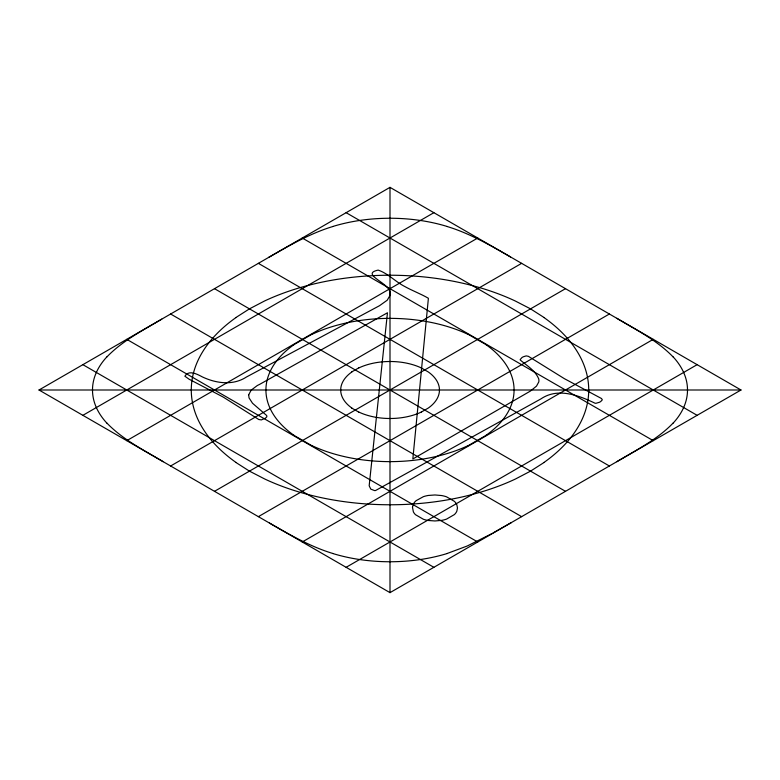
<?xml version="1.0" encoding="UTF-8"?>
<svg xmlns="http://www.w3.org/2000/svg" width="780" height="780" viewBox="0 0 780 780"><rect width="100%" height="100%" fill="white"/><g stroke="black" fill="none" stroke-linecap="round" stroke-linejoin="round"><path stroke-width="1.17" d="M106.87 356.957C122.401 340.782 142.672 330.515 161.733 319.147M673.13 423.043C657.189 439.618 636.324 450.021 616.804 461.702M235.823 317.577L249.464 308.86L264.556 300.982A198.422 114.553 0 0 1 515.365 301.041L530.536 308.86L544.177 317.577M293.728 344.779L311.678 334.415M351.644 371.982L358.79 367.858M486.272 435.22L468.322 445.585M544.177 462.423L530.536 471.139L515.443 479.017A198.422 114.553 0 0 1 264.635 478.959L249.464 471.139L235.823 462.423M39 390L390 187.356L741 390L390 592.644L39 390L741 390M82.875 415.331L433.875 212.686M126.75 440.661L477.75 238.017M170.625 465.991L521.625 263.348M214.5 491.322L565.5 288.678M258.375 516.652L609.375 314.008M302.25 541.983L653.25 339.339M346.125 567.313L697.125 364.669M268.554 257.468C289.175 245.651 309.884 233.464 332.767 226.541M511.446 522.532L493.028 532.984M491.459 533.851L467.24 545.99L447.232 553.459M421.21 412.142L428.356 408.018A49.364 28.499 0 0 0 428.337 371.992L421.21 367.858M447.232 226.541C469.765 233.357 490.22 245.3 510.529 256.942M332.767 553.459C310.235 546.643 289.78 534.7 269.471 523.058M468.322 334.415L486.272 344.779M358.79 412.142L351.644 408.018M311.678 445.585L293.728 435.22M346.125 212.686L697.125 415.331M302.25 238.017L653.25 440.661M258.375 263.348L609.375 465.991M214.5 288.678L565.5 491.322M170.625 314.008L521.625 516.652M126.75 339.339L477.75 541.983M82.875 364.669L433.875 567.313M616.804 318.298C636.324 329.979 657.189 340.382 673.13 356.957M163.195 461.702C143.676 450.031 122.811 439.618 106.87 423.043M390 187.356L390 592.644M332.738 226.502A121.807 70.327 0 0 1 447.262 226.502M673.198 356.938A121.807 70.327 0 0 1 673.198 423.062M447.262 553.498A121.807 70.327 0 0 1 332.738 553.498M106.802 423.062A121.807 70.327 0 0 1 106.802 356.938M421.258 412.094A49.364 28.499 0 0 1 358.888 412.094M351.809 408.008A49.364 28.499 0 0 1 351.809 371.992M358.888 367.906A49.364 28.499 0 0 1 421.258 367.906M486.213 344.809A123.893 71.526 0 0 1 486.213 435.191M468.283 445.546A123.893 71.526 0 0 1 311.717 445.546M293.787 435.191A123.893 71.526 0 0 1 293.787 344.809M311.717 334.454A123.893 71.526 0 0 1 468.283 334.454M544.089 317.616A198.422 114.553 0 0 1 544.089 462.384M235.911 462.384A198.422 114.553 0 0 1 235.911 317.616M248.703 394.768L249.034 397.888L252.525 403.25L266.692 415.535L266.877 416.735L265.57 418.08L261.388 419.903L258.794 419.513L223.051 396.981L189.101 379.207L184.87 376.204C188.828 369.496 197.467 374.312 202.4 376.935C216.197 383.438 232.937 385.788 246.382 377.052L379.548 305.682L387.221 300.202L389.99 295.483A17.95 10.364 0 0 0 389.99 293.144C390.829 283.433 359.444 274.111 378.144 270.104C387.962 273.351 395.509 281.824 404.8 286.523A121.144 69.937 0 0 0 410.602 289.517L422.009 294.889A130.328 75.241 0 0 1 425.773 296.819L428.395 298.272L412.844 458.971L530.351 391.102L536.513 386.11L538.756 381.985A19.237 11.105 0 0 0 538.639 378.7C535.197 370.441 526.89 365.683 520.377 360.116A2.837 1.638 0 0 1 520.221 359.522L521.995 357.523A15.746 9.097 0 0 1 523.331 356.782L526.188 355.894L528.411 356.333L564.428 378.7L601.546 398.551L602.306 399.838L600.766 401.485A15.746 9.097 0 0 1 599.479 402.256L596.017 403.279A2.837 1.638 0 0 1 594.994 403.192C578.448 395.323 557.934 387.338 540.959 398.873L375.609 490.503A2.945 1.696 0 0 1 374.498 490.561L370.783 489.119L369.174 485.755L387.465 312.77L259.34 384.53A23.537 13.591 0 0 0 257.156 385.632L251.15 390.166L248.703 394.768M412.474 507.283L413.371 511.856A21.06 12.158 0 0 0 415.535 514.732L423.365 519.246A20.456 11.807 0 0 0 428.298 520.484L434.957 520.962L441.616 520.387A21.43 12.373 0 0 0 446.55 519.109L454.379 514.585A20.855 12.041 0 0 0 456.836 511.163L457.47 507.965L456.836 504.767A20.855 12.041 0 0 0 454.379 501.345L446.55 496.831A21.43 12.373 0 0 0 441.616 495.544L434.957 494.969L428.298 495.456A20.456 11.807 0 0 0 423.365 496.685L416.13 500.672A21.109 12.188 0 0 0 413.361 504.075L412.474 507.283"/></g></svg>
